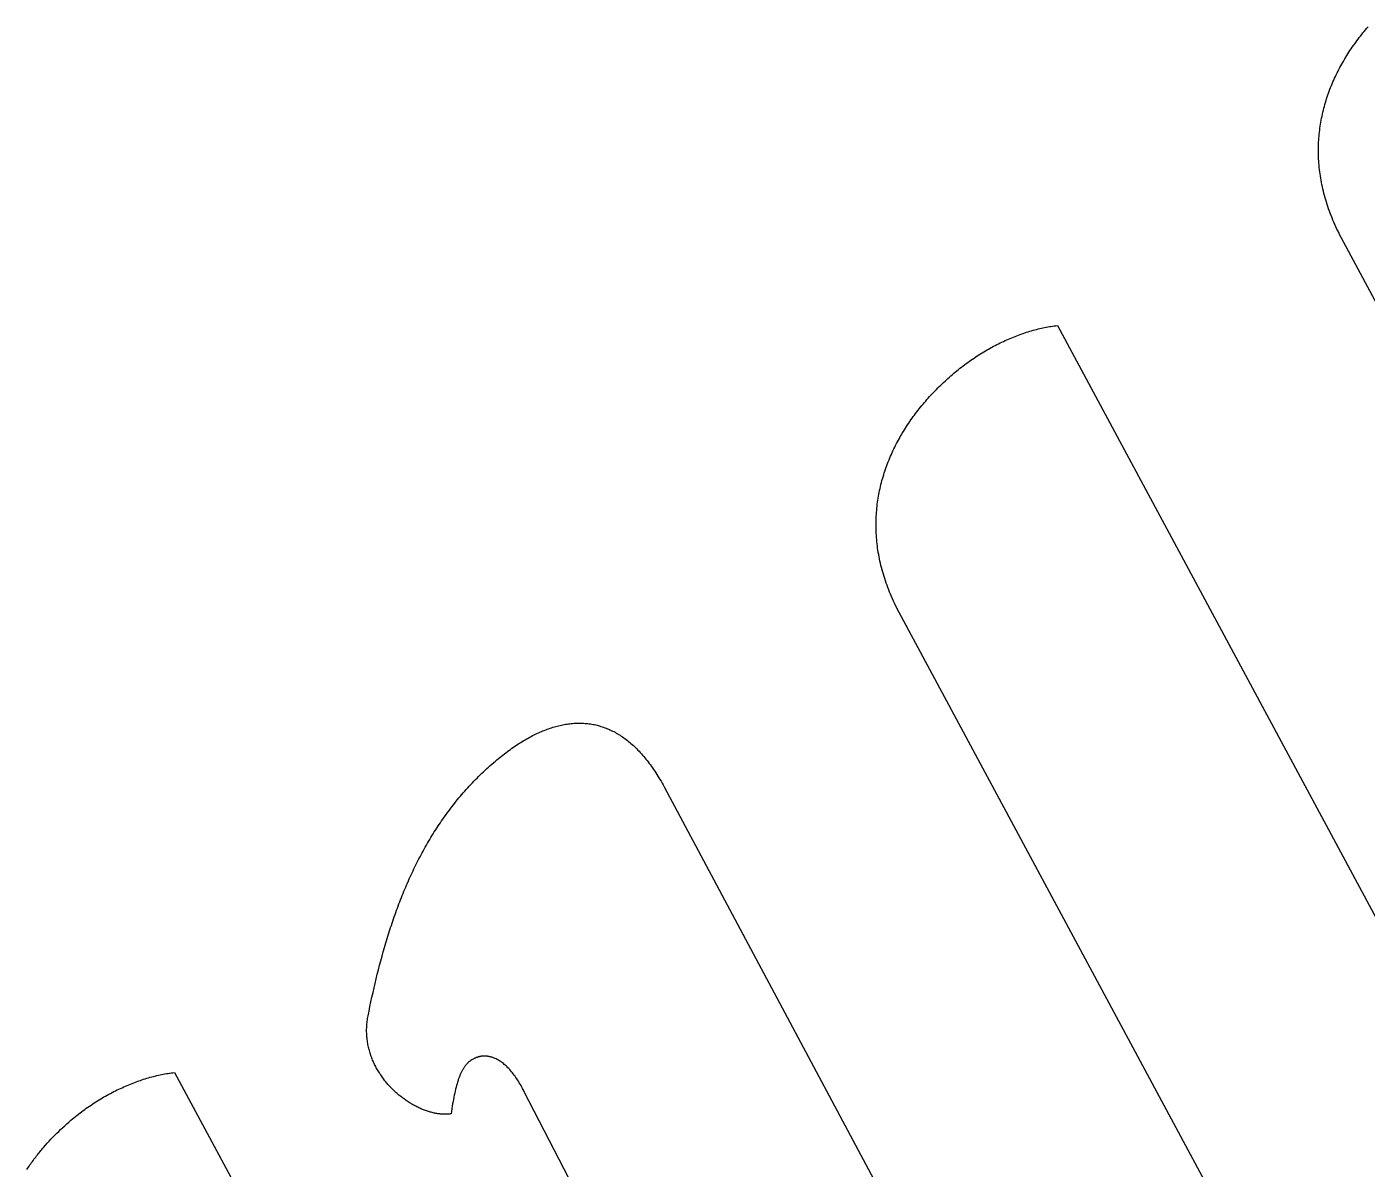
# Model space of a CAD drawing. Extents: x 156 to 510, y 849 to 1306.
# Drawn here: x 452.26 to 477, y 947.86 to 968.95 of the extents above; entities that cross this region are included whole.
import ezdxf

# ---------------------------------------------------------------- set-up
doc = ezdxf.new("R2010")
doc.units = 0
doc.layers.add('color#7d7d7dff', color=1, linetype='CONTINUOUS')

msp = doc.modelspace()

# ---------------------------------------------------------------- linework, layer by layer
at = {"layer": 'color#7d7d7dff'}
for points in [[(482.433, 954.058), (476.525, 965.045), (476.503, 965.087), (476.482, 965.129), (476.461, 965.171), (476.441, 965.213), (476.422, 965.254), (476.403, 965.296), (476.385, 965.338), (476.367, 965.379), (476.35, 965.421), (476.333, 965.462), (476.317, 965.503), (476.302, 965.544), (476.287, 965.586), (476.273, 965.627), (476.26, 965.668), (476.247, 965.708), (476.234, 965.749), (476.223, 965.79), (476.211, 965.831), (476.201, 965.871), (476.191, 965.911), (476.181, 965.952), (476.172, 965.992), (476.164, 966.032), (476.156, 966.072), (476.148, 966.112), (476.141, 966.152), (476.135, 966.192), (476.129, 966.232), (476.124, 966.271), (476.119, 966.311), (476.115, 966.35), (476.111, 966.389), (476.108, 966.429), (476.105, 966.468), (476.103, 966.507), (476.101, 966.545), (476.1, 966.584), (476.099, 966.623), (476.099, 966.661), (476.099, 966.7), (476.1, 966.738), (476.101, 966.776), (476.103, 966.814), (476.105, 966.852), (476.108, 966.89), (476.111, 966.928), (476.114, 966.965), (476.118, 967.003), (476.123, 967.04), (476.127, 967.077), (476.133, 967.114), (476.138, 967.151), (476.145, 967.188), (476.151, 967.225), (476.158, 967.261), (476.166, 967.297), (476.174, 967.334), (476.182, 967.37), (476.19, 967.406), (476.2, 967.442), (476.209, 967.477), (476.219, 967.513), (476.229, 967.548), (476.24, 967.584), (476.251, 967.619), (476.262, 967.654), (476.274, 967.689), (476.286, 967.723), (476.299, 967.758), (476.312, 967.792), (476.325, 967.826), (476.339, 967.86), (476.353, 967.894), (476.367, 967.928), (476.382, 967.962), (476.397, 967.995), (476.412, 968.028), (476.428, 968.062), (476.444, 968.094), (476.461, 968.127), (476.477, 968.16), (476.495, 968.192), (476.512, 968.225), (476.53, 968.257), (476.548, 968.289), (476.566, 968.32), (476.585, 968.352), (476.604, 968.383), (476.623, 968.415), (476.642, 968.446), (476.662, 968.477), (476.682, 968.507), (476.703, 968.538), (476.723, 968.568), (476.744, 968.598), (476.765, 968.628), (476.787, 968.658), (476.809, 968.688), (476.83, 968.717), (476.853, 968.746), (476.875, 968.775), (476.898, 968.804), (476.921, 968.833), (476.944, 968.861), (476.968, 968.89), (476.991, 968.918), (477.015, 968.946)], [(474.269, 947.15), (468.361, 958.137), (468.339, 958.179), (468.318, 958.221), (468.297, 958.263), (468.277, 958.305), (468.257, 958.347), (468.239, 958.388), (468.22, 958.43), (468.203, 958.471), (468.186, 958.513), (468.169, 958.554), (468.153, 958.595), (468.138, 958.637), (468.123, 958.678), (468.109, 958.719), (468.096, 958.76), (468.083, 958.801), (468.07, 958.841), (468.058, 958.882), (468.047, 958.923), (468.037, 958.963), (468.026, 959.004), (468.017, 959.044), (468.008, 959.084), (467.999, 959.124), (467.991, 959.165), (467.984, 959.205), (467.977, 959.244), (467.971, 959.284), (467.965, 959.324), (467.96, 959.363), (467.955, 959.403), (467.951, 959.442), (467.947, 959.482), (467.944, 959.521), (467.941, 959.56), (467.939, 959.599), (467.937, 959.638), (467.936, 959.676), (467.935, 959.715), (467.935, 959.754), (467.935, 959.792), (467.936, 959.83), (467.937, 959.868), (467.939, 959.906), (467.941, 959.944), (467.944, 959.982), (467.947, 960.02), (467.95, 960.057), (467.954, 960.095), (467.958, 960.132), (467.963, 960.169), (467.969, 960.206), (467.974, 960.243), (467.98, 960.28), (467.987, 960.317), (467.994, 960.353), (468.001, 960.39), (468.009, 960.426), (468.018, 960.462), (468.026, 960.498), (468.035, 960.534), (468.045, 960.57), (468.055, 960.605), (468.065, 960.641), (468.076, 960.676), (468.087, 960.711), (468.098, 960.746), (468.11, 960.781), (468.122, 960.815), (468.135, 960.85), (468.148, 960.884), (468.161, 960.919), (468.175, 960.953), (468.189, 960.987), (468.203, 961.02), (468.218, 961.054), (468.233, 961.087), (468.248, 961.121), (468.264, 961.154), (468.28, 961.187), (468.297, 961.219), (468.313, 961.252), (468.33, 961.285), (468.348, 961.317), (468.365, 961.349), (468.383, 961.381), (468.402, 961.413), (468.42, 961.444), (468.439, 961.476), (468.459, 961.507), (468.478, 961.538), (468.498, 961.569), (468.518, 961.6), (468.538, 961.63), (468.559, 961.66), (468.58, 961.691), (468.601, 961.721), (468.623, 961.75), (468.644, 961.78), (468.666, 961.809), (468.689, 961.839), (468.711, 961.868), (468.734, 961.896), (468.757, 961.925), (468.78, 961.954), (468.803, 961.982), (468.827, 962.01), (468.851, 962.038), (468.875, 962.065), (468.9, 962.093), (468.924, 962.12), (468.949, 962.147), (468.974, 962.174), (468.999, 962.201), (469.025, 962.227), (469.05, 962.253), (469.076, 962.279), (469.102, 962.305), (469.128, 962.331), (469.155, 962.356), (469.181, 962.381), (469.208, 962.406), (469.235, 962.431), (469.262, 962.455), (469.289, 962.48), (469.316, 962.504), (469.344, 962.528), (469.372, 962.551), (469.4, 962.575), (469.428, 962.598), (469.456, 962.62), (469.484, 962.643), (469.512, 962.665), (469.541, 962.687), (469.57, 962.709), (469.599, 962.73), (469.627, 962.751), (469.657, 962.772), (469.686, 962.792), (469.715, 962.813), (469.744, 962.832), (469.774, 962.852), (469.803, 962.871), (469.833, 962.89), (469.863, 962.909), (469.893, 962.928), (469.923, 962.946), (469.953, 962.963), (469.983, 962.981), (470.013, 962.998), (470.043, 963.015), (470.073, 963.032), (470.104, 963.048), (470.134, 963.064), (470.164, 963.08), (470.195, 963.095), (470.225, 963.11), (470.256, 963.125), (470.286, 963.139), (470.317, 963.153), (470.347, 963.167), (470.378, 963.18), (470.409, 963.194), (470.439, 963.206), (470.47, 963.219), (470.5, 963.231), (470.531, 963.243), (470.562, 963.255), (470.592, 963.266), (470.623, 963.277), (470.653, 963.287), (470.684, 963.298), (470.714, 963.307), (470.745, 963.317), (470.775, 963.326), (470.805, 963.335), (470.836, 963.344), (470.866, 963.352), (470.896, 963.36), (470.926, 963.368), (470.956, 963.375), (470.986, 963.382), (471.016, 963.388), (471.046, 963.395), (471.076, 963.401), (471.105, 963.406), (471.135, 963.411), (471.164, 963.416), (471.194, 963.421), (471.223, 963.425), (471.252, 963.429), (471.281, 963.432), (478.09, 950.778)], [(465.606, 941.232), (461.443, 949.29), (461.428, 949.319), (461.413, 949.348), (461.398, 949.376), (461.383, 949.404), (461.367, 949.431), (461.352, 949.457), (461.336, 949.482), (461.321, 949.507), (461.305, 949.531), (461.289, 949.554), (461.273, 949.577), (461.257, 949.598), (461.241, 949.62), (461.225, 949.64), (461.208, 949.66), (461.192, 949.679), (461.175, 949.698), (461.159, 949.716), (461.142, 949.733), (461.125, 949.749), (461.109, 949.765), (461.092, 949.78), (461.075, 949.795), (461.058, 949.809), (461.042, 949.822), (461.025, 949.834), (461.008, 949.846), (460.991, 949.857), (460.974, 949.868), (460.957, 949.878), (460.94, 949.887), (460.923, 949.895), (460.906, 949.903), (460.89, 949.911), (460.873, 949.917), (460.856, 949.923), (460.848, 949.926), (460.839, 949.928), (460.831, 949.931), (460.822, 949.933), (460.814, 949.935), (460.806, 949.937), (460.797, 949.939), (460.789, 949.94), (460.781, 949.942), (460.773, 949.943), (460.764, 949.944), (460.756, 949.945), (460.748, 949.946), (460.74, 949.947), (460.731, 949.947), (460.723, 949.948), (460.715, 949.948), (460.707, 949.948), (460.699, 949.948), (460.691, 949.947), (460.682, 949.947), (460.674, 949.946), (460.666, 949.946), (460.658, 949.945), (460.65, 949.944), (460.642, 949.942), (460.634, 949.941), (460.626, 949.94), (460.618, 949.938), (460.611, 949.936), (460.603, 949.934), (460.595, 949.932), (460.587, 949.93), (460.579, 949.927), (460.572, 949.924), (460.564, 949.922), (460.556, 949.919), (460.549, 949.916), (460.541, 949.912), (460.533, 949.909), (460.526, 949.906), (460.518, 949.902), (460.511, 949.898), (460.503, 949.894), (460.489, 949.886), (460.474, 949.876), (460.46, 949.867), (460.445, 949.857), (460.431, 949.846), (460.417, 949.834), (460.409, 949.828), (460.402, 949.821), (460.394, 949.814), (460.387, 949.806), (460.38, 949.799), (460.373, 949.791), (460.366, 949.783), (460.359, 949.774), (460.352, 949.766), (460.345, 949.757), (460.339, 949.748), (460.332, 949.739), (460.326, 949.729), (460.32, 949.719), (460.313, 949.709), (460.307, 949.699), (460.301, 949.688), (460.295, 949.678), (460.29, 949.667), (460.284, 949.655), (460.278, 949.644), (460.273, 949.632), (460.267, 949.62), (460.262, 949.607), (460.256, 949.595), (460.251, 949.582), (460.246, 949.569), (460.241, 949.555), (460.236, 949.541), (460.231, 949.527), (460.226, 949.513), (460.221, 949.499), (460.211, 949.469), (460.202, 949.438), (460.193, 949.406), (460.184, 949.373), (460.176, 949.338), (460.168, 949.303), (460.159, 949.266), (460.152, 949.228), (460.144, 949.189), (460.136, 949.149), (460.129, 949.107), (460.121, 949.065), (460.114, 949.021), (460.107, 948.976), (460.1, 948.93), (460.093, 948.882), (460.078, 948.88), (460.062, 948.878), (460.047, 948.877), (460.031, 948.875), (460.015, 948.875), (459.999, 948.874), (459.983, 948.874), (459.966, 948.874), (459.95, 948.875), (459.933, 948.876), (459.916, 948.877), (459.9, 948.878), (459.883, 948.88), (459.866, 948.882), (459.849, 948.884), (459.832, 948.887), (459.814, 948.89), (459.797, 948.893), (459.78, 948.897), (459.762, 948.901), (459.745, 948.905), (459.727, 948.91), (459.709, 948.914), (459.692, 948.92), (459.674, 948.925), (459.656, 948.931), (459.638, 948.937), (459.621, 948.943), (459.603, 948.95), (459.585, 948.956), (459.567, 948.963), (459.549, 948.971), (459.531, 948.979), (459.513, 948.987), (459.496, 948.995), (459.478, 949.003), (459.46, 949.012), (459.442, 949.021), (459.424, 949.03), (459.406, 949.04), (459.389, 949.05), (459.371, 949.06), (459.353, 949.07), (459.336, 949.081), (459.318, 949.092), (459.301, 949.103), (459.284, 949.114), (459.266, 949.126), (459.249, 949.138), (459.232, 949.15), (459.215, 949.162), (459.198, 949.175), (459.181, 949.188), (459.164, 949.201), (459.147, 949.214), (459.131, 949.227), (459.115, 949.241), (459.098, 949.255), (459.082, 949.269), (459.066, 949.284), (459.05, 949.299), (459.034, 949.313), (459.019, 949.329), (459.003, 949.344), (458.988, 949.359), (458.973, 949.375), (458.958, 949.391), (458.943, 949.407), (458.928, 949.424), (458.914, 949.44), (458.9, 949.457), (458.886, 949.474), (458.872, 949.491), (458.858, 949.509), (458.845, 949.527), (458.831, 949.544), (458.818, 949.562), (458.806, 949.581), (458.793, 949.599), (458.781, 949.617), (458.769, 949.636), (458.757, 949.655), (458.745, 949.674), (458.734, 949.694), (458.723, 949.713), (458.712, 949.733), (458.701, 949.753), (458.691, 949.773), (458.681, 949.793), (458.671, 949.813), (458.662, 949.834), (458.653, 949.854), (458.644, 949.875), (458.635, 949.896), (458.627, 949.917), (458.619, 949.939), (458.612, 949.96), (458.604, 949.982), (458.597, 950.004), (458.591, 950.025), (458.584, 950.048), (458.579, 950.07), (458.573, 950.092), (458.568, 950.115), (458.563, 950.137), (458.558, 950.16), (458.554, 950.183), (458.55, 950.206), (458.547, 950.229), (458.544, 950.253), (458.541, 950.276), (458.539, 950.3), (458.537, 950.323), (458.536, 950.347), (458.535, 950.371), (458.534, 950.395), (458.534, 950.419), (458.534, 950.444), (458.535, 950.468), (458.536, 950.493), (458.538, 950.517), (458.54, 950.542), (458.542, 950.567), (458.545, 950.592), (458.548, 950.617), (458.552, 950.642), (458.556, 950.667), (458.561, 950.693), (458.578, 950.779), (458.596, 950.864), (458.614, 950.95), (458.633, 951.035), (458.652, 951.12), (458.671, 951.205), (458.691, 951.289), (458.711, 951.374), (458.731, 951.458), (458.752, 951.541), (458.774, 951.625), (458.796, 951.708), (458.818, 951.791), (458.841, 951.873), (458.865, 951.955), (458.877, 951.996), (458.889, 952.037), (458.901, 952.078), (458.913, 952.119), (458.926, 952.159), (458.938, 952.2), (458.951, 952.24), (458.964, 952.28), (458.977, 952.321), (458.99, 952.361), (459.004, 952.401), (459.017, 952.441), (459.031, 952.48), (459.045, 952.52), (459.059, 952.56), (459.073, 952.599), (459.087, 952.639), (459.101, 952.678), (459.116, 952.717), (459.131, 952.756), (459.146, 952.795), (459.161, 952.834), (459.176, 952.873), (459.192, 952.912), (459.207, 952.95), (459.223, 952.989), (459.239, 953.027), (459.255, 953.065), (459.271, 953.104), (459.288, 953.142), (459.304, 953.18), (459.321, 953.217), (459.338, 953.255), (459.355, 953.292), (459.373, 953.33), (459.39, 953.367), (459.408, 953.404), (459.426, 953.441), (459.444, 953.478), (459.462, 953.515), (459.481, 953.552), (459.5, 953.588), (459.519, 953.625), (459.538, 953.661), (459.557, 953.697), (459.577, 953.733), (459.596, 953.769), (459.616, 953.805), (459.636, 953.84), (459.657, 953.876), (459.677, 953.911), (459.698, 953.946), (459.719, 953.981), (459.74, 954.016), (459.762, 954.051), (459.783, 954.085), (459.805, 954.12), (459.827, 954.154), (459.85, 954.188), (459.872, 954.222), (459.895, 954.256), (459.918, 954.29), (459.941, 954.323), (459.965, 954.357), (459.988, 954.39), (460.012, 954.423), (460.036, 954.456), (460.061, 954.489), (460.086, 954.521), (460.11, 954.554), (460.136, 954.586), (460.161, 954.618), (460.186, 954.65), (460.212, 954.682), (460.238, 954.713), (460.265, 954.745), (460.291, 954.776), (460.318, 954.807), (460.345, 954.838), (460.373, 954.869), (460.4, 954.9), (460.428, 954.93), (460.456, 954.96), (460.485, 954.99), (460.514, 955.02), (460.542, 955.05), (460.572, 955.08), (460.601, 955.109), (460.631, 955.138), (460.661, 955.167), (460.691, 955.196), (460.722, 955.225), (460.753, 955.253), (460.784, 955.281), (460.815, 955.309), (460.847, 955.337), (460.879, 955.365), (460.911, 955.393), (460.939, 955.416), (460.967, 955.439), (460.994, 955.461), (461.022, 955.484), (461.05, 955.505), (461.077, 955.527), (461.105, 955.548), (461.133, 955.569), (461.16, 955.589), (461.188, 955.609), (461.215, 955.629), (461.243, 955.648), (461.27, 955.667), (461.298, 955.685), (461.325, 955.703), (461.353, 955.721), (461.38, 955.738), (461.407, 955.755), (461.434, 955.771), (461.462, 955.787), (461.489, 955.803), (461.516, 955.818), (461.543, 955.833), (461.57, 955.848), (461.597, 955.862), (461.624, 955.875), (461.651, 955.889), (461.678, 955.901), (461.705, 955.914), (461.732, 955.926), (461.759, 955.938), (461.786, 955.949), (461.812, 955.96), (461.839, 955.97), (461.866, 955.98), (461.892, 955.99), (461.919, 955.999), (461.945, 956.008), (461.972, 956.016), (461.998, 956.024), (462.024, 956.031), (462.051, 956.039), (462.077, 956.045), (462.103, 956.051), (462.129, 956.057), (462.155, 956.063), (462.181, 956.067), (462.207, 956.072), (462.233, 956.076), (462.259, 956.08), (462.285, 956.083), (462.31, 956.086), (462.336, 956.088), (462.361, 956.09), (462.387, 956.091), (462.412, 956.092), (462.438, 956.093), (462.463, 956.093), (462.488, 956.093), (462.514, 956.092), (462.539, 956.091), (462.564, 956.089), (462.589, 956.087), (462.614, 956.084), (462.638, 956.081), (462.663, 956.078), (462.688, 956.074), (462.712, 956.07), (462.737, 956.065), (462.761, 956.06), (462.786, 956.054), (462.81, 956.048), (462.834, 956.041), (462.859, 956.034), (462.883, 956.026), (462.907, 956.018), (462.93, 956.009), (462.954, 956), (462.978, 955.991), (463.002, 955.981), (463.025, 955.97), (463.049, 955.96), (463.072, 955.948), (463.096, 955.936), (463.119, 955.924), (463.142, 955.911), (463.165, 955.898), (463.188, 955.884), (463.211, 955.87), (463.234, 955.855), (463.256, 955.84), (463.279, 955.824), (463.301, 955.808), (463.324, 955.791), (463.346, 955.774), (463.368, 955.756), (463.39, 955.738), (463.412, 955.719), (463.434, 955.7), (463.456, 955.68), (463.478, 955.66), (463.5, 955.639), (463.521, 955.618), (463.542, 955.596), (463.564, 955.574), (463.585, 955.551), (463.606, 955.528), (463.627, 955.504), (463.648, 955.48), (463.669, 955.455), (463.689, 955.43), (463.71, 955.404), (463.73, 955.377), (463.751, 955.35), (463.771, 955.323), (463.791, 955.295), (463.811, 955.267), (463.831, 955.238), (463.851, 955.208), (463.87, 955.178), (463.89, 955.148), (463.909, 955.117), (463.929, 955.085), (463.948, 955.053), (463.967, 955.02), (463.986, 954.987), (464.005, 954.953), (464.023, 954.919), (469.926, 943.87)], [(452.262, 947.854), (452.277, 947.876), (452.291, 947.897), (452.306, 947.918), (452.32, 947.939), (452.335, 947.96), (452.35, 947.981), (452.365, 948.001), (452.38, 948.022), (452.395, 948.043), (452.411, 948.063), (452.426, 948.083), (452.442, 948.104), (452.458, 948.124), (452.474, 948.144), (452.49, 948.164), (452.506, 948.184), (452.522, 948.203), (452.538, 948.223), (452.555, 948.243), (452.571, 948.262), (452.605, 948.301), (452.639, 948.339), (452.673, 948.377), (452.708, 948.414), (452.743, 948.451), (452.779, 948.487), (452.814, 948.523), (452.851, 948.559), (452.887, 948.594), (452.925, 948.629), (452.962, 948.663), (453, 948.697), (453.038, 948.73), (453.076, 948.763), (453.104, 948.787), (453.132, 948.81), (453.16, 948.833), (453.189, 948.855), (453.217, 948.877), (453.246, 948.899), (453.274, 948.921), (453.303, 948.942), (453.332, 948.963), (453.361, 948.984), (453.39, 949.005), (453.419, 949.025), (453.449, 949.045), (453.478, 949.064), (453.508, 949.084), (453.538, 949.103), (453.567, 949.121), (453.597, 949.14), (453.627, 949.158), (453.657, 949.176), (453.687, 949.193), (453.717, 949.21), (453.748, 949.227), (453.778, 949.244), (453.808, 949.26), (453.838, 949.276), (453.869, 949.292), (453.899, 949.307), (453.93, 949.322), (453.96, 949.337), (453.991, 949.351), (454.021, 949.365), (454.052, 949.379), (454.083, 949.393), (454.113, 949.406), (454.144, 949.419), (454.174, 949.431), (454.205, 949.443), (454.236, 949.455), (454.266, 949.467), (454.297, 949.478), (454.327, 949.489), (454.358, 949.499), (454.388, 949.51), (454.419, 949.52), (454.449, 949.529), (454.479, 949.538), (454.51, 949.547), (454.54, 949.556), (454.57, 949.564), (454.601, 949.572), (454.631, 949.58), (454.661, 949.587), (454.691, 949.594), (454.721, 949.601), (454.75, 949.607), (454.78, 949.613), (454.81, 949.618), (454.839, 949.624), (454.869, 949.628), (454.898, 949.633), (454.927, 949.637), (454.956, 949.641), (454.986, 949.644), (461.901, 936.798)]]:
    msp.add_lwpolyline(points, dxfattribs=at)

doc.saveas('drawing.dxf')
